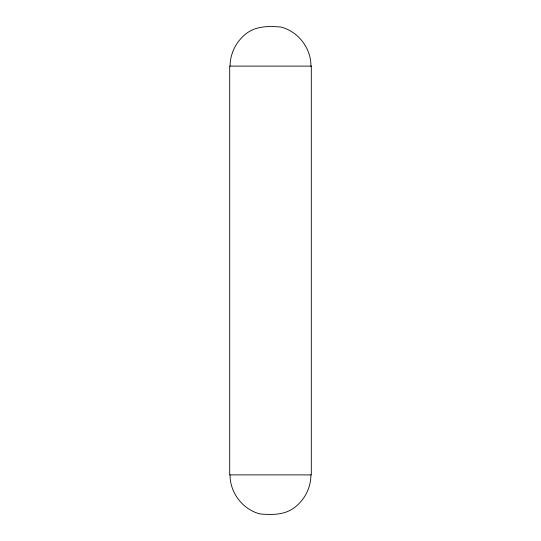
<?xml version="1.0" encoding="UTF-8"?>
<svg xmlns="http://www.w3.org/2000/svg" width="541" height="541" viewBox="0 0 541 541"><rect width="100%" height="100%" fill="white"/><g stroke="black" fill="none" stroke-linecap="round" stroke-linejoin="round"><path stroke-width="0.81" d="M230.06 66.11C230.101 55.5 234.429 45.045 241.908 37.518C252.512 26.171 266.131 25.792 280.968 27.05C298.247 31.473 311.136 48.277 310.94 66.11M310.94 474.89C310.899 485.5 306.571 495.955 299.092 503.482C288.488 514.829 274.869 515.208 260.032 513.95C242.753 509.527 229.864 492.723 230.06 474.89M311.298 66.11L229.702 66.11L229.702 474.89L311.298 474.89L311.298 66.11"/></g></svg>
